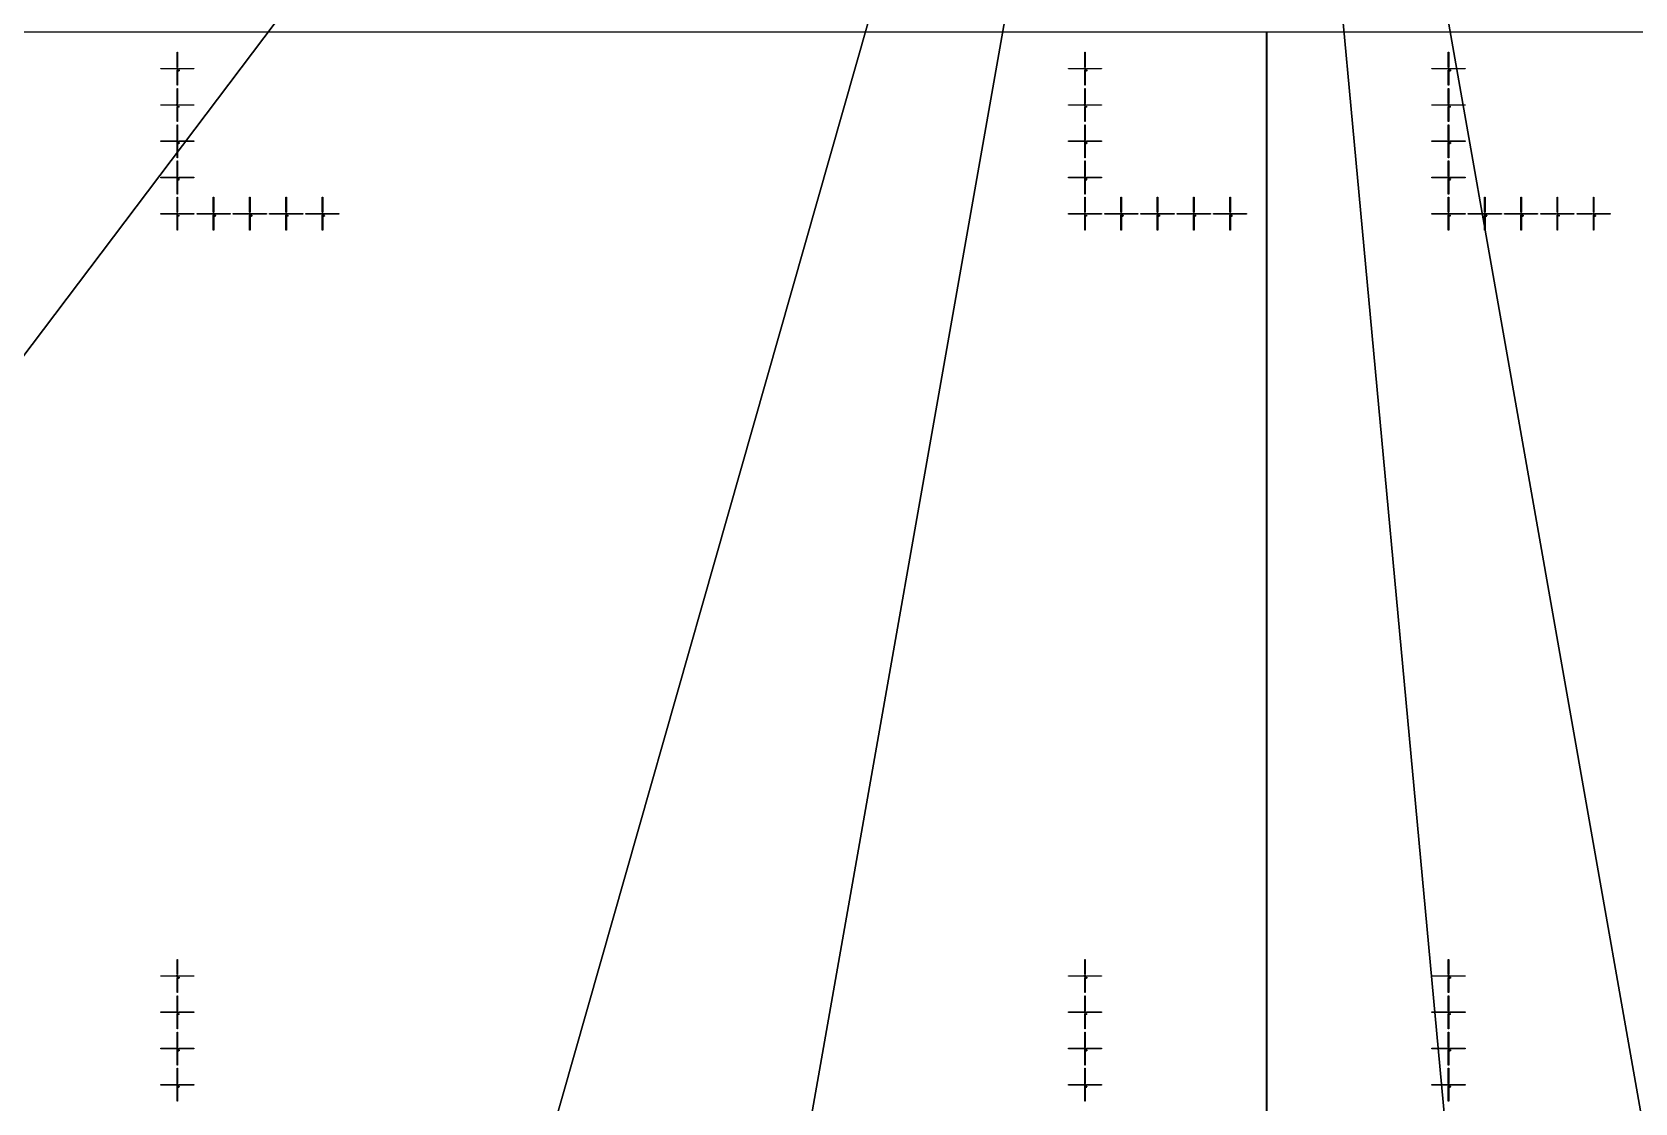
# Model space of a CAD drawing. Extents: x -25400 to 25400, y -24113 to 25400.
# Drawn here: x -6579 to 2250, y -12893 to -6992 of the extents above; entities that cross this region are included whole.
import ezdxf

# ---------------------------------------------------------------- set-up
doc = ezdxf.new("R2010")
doc.units = 0
for name, color, linetype in [('L0D0', 2, 'CONTINUOUS'), ('L1D0', 3, 'CONTINUOUS'), ('L3D0', 4, 'CONTINUOUS')]:
    doc.layers.add(name, color=color, linetype=linetype)

msp = doc.modelspace()

# ---------------------------------------------------------------- linework, layer by layer
at = {"layer": 'L0D0'}
for points in [[(-7983.296, -24112.788), (-7996.667, -24108.366), (-8040.032, -24093.939), (-8083.372, -24079.433), (-8126.685, -24064.85), (-8169.972, -24050.188), (-8213.232, -24035.449), (-8256.466, -24020.632), (-8299.673, -24005.737), (-8299.673, 14018.85), (0, 14018.85), (0, 0), (-4251.735, -24112.788)], [(4251.735, -24112.788), (0, 0), (0, 14018.85), (7213, 14018.85), (7213, 14016), (8342.854, 14016), (8342.854, -23990.765), (8299.673, -24005.737), (8256.466, -24020.632), (8213.232, -24035.449), (8169.972, -24050.188), (8126.685, -24064.85), (8083.372, -24079.433), (8040.032, -24093.939), (7996.667, -24108.366), (7983.296, -24112.788)], [(-4251.735, -24112.788), (0, 0), (4251.735, -24112.788)]]:
    msp.add_lwpolyline(points, close=True, dxfattribs=at)
for points in [[(-19469.972, -12055.297), (0, 0), (-13800.333, -18274.595)], [(-13800.333, -18274.595), (0, 0), (-6266.882, -22025.807), (-6308.618, -22013.89), (-6350.332, -22001.893), (-6392.022, -21989.817), (-6433.69, -21977.662), (-6475.334, -21965.428), (-6516.956, -21953.116), (-6558.553, -21940.724), (-6600.127, -21928.254)], [(-6266.882, -22025.807), (0, 0), (2112.945, -22802.313)], [(2112.945, -22802.313), (0, 0), (10207.408, -20499.239)]]:
    msp.add_lwpolyline(points, dxfattribs=at)
at = {"layer": 'L1D0'}
for points in [[(-5780.75, -7185.15), (-5780.75, -7102.15), (-5778.25, -7102.15), (-5778.25, -7185.15)], [(-780.75, -7185.15), (-780.75, -7102.15), (-778.25, -7102.15), (-778.25, -7185.15)], [(1222.25, -7185.15), (1222.25, -7102.15), (1224.75, -7102.15), (1224.75, -7185.15)], [(-5870.5, -7194.4), (-5870.5, -7191.9), (-5787.5, -7191.9), (-5787.5, -7194.4)], [(-5779.7, -7198.15), (-5779.7, -7193.35), (-5784.5, -7193.35), (-5784.5, -7192.95), (-5779.7, -7192.95), (-5779.7, -7188.15), (-5779.3, -7188.15), (-5779.3, -7192.95), (-5774.5, -7192.95), (-5774.5, -7193.35), (-5779.3, -7193.35), (-5779.3, -7198.15)], [(-5780.75, -7284.15), (-5780.75, -7201.15), (-5778.25, -7201.15), (-5778.25, -7284.15)], [(-5773.5, -7203.706), (-5773.5, -7200.15), (-5769.056, -7200.15), (-5769.056, -7201.039), (-5772.611, -7201.039), (-5772.611, -7202.817), (-5769.944, -7202.817), (-5769.944, -7203.706)], [(-5773.5, -7206.372), (-5773.5, -7205.483), (-5769.944, -7205.483), (-5769.944, -7206.372)], [(-5771.5, -7194.4), (-5771.5, -7191.9), (-5688.5, -7191.9), (-5688.5, -7194.4)], [(-5769.944, -7205.483), (-5769.944, -7203.706), (-5769.056, -7203.706), (-5769.056, -7205.483)], [(-870.5, -7194.4), (-870.5, -7191.9), (-787.5, -7191.9), (-787.5, -7194.4)], [(-779.7, -7198.15), (-779.7, -7193.35), (-784.5, -7193.35), (-784.5, -7192.95), (-779.7, -7192.95), (-779.7, -7188.15), (-779.3, -7188.15), (-779.3, -7192.95), (-774.5, -7192.95), (-774.5, -7193.35), (-779.3, -7193.35), (-779.3, -7198.15)], [(-780.75, -7284.15), (-780.75, -7201.15), (-778.25, -7201.15), (-778.25, -7284.15)], [(-773.5, -7203.706), (-773.5, -7200.15), (-769.056, -7200.15), (-769.056, -7201.039), (-772.611, -7201.039), (-772.611, -7202.817), (-769.944, -7202.817), (-769.944, -7203.706)], [(-773.5, -7206.372), (-773.5, -7205.483), (-769.944, -7205.483), (-769.944, -7206.372)], [(-771.5, -7194.4), (-771.5, -7191.9), (-688.5, -7191.9), (-688.5, -7194.4)], [(-769.944, -7205.483), (-769.944, -7203.706), (-769.056, -7203.706), (-769.056, -7205.483)], [(1132.5, -7194.4), (1132.5, -7191.9), (1215.5, -7191.9), (1215.5, -7194.4)], [(1223.3, -7198.15), (1223.3, -7193.35), (1218.5, -7193.35), (1218.5, -7192.95), (1223.3, -7192.95), (1223.3, -7188.15), (1223.7, -7188.15), (1223.7, -7192.95), (1228.5, -7192.95), (1228.5, -7193.35), (1223.7, -7193.35), (1223.7, -7198.15)], [(1222.25, -7284.15), (1222.25, -7201.15), (1224.75, -7201.15), (1224.75, -7284.15)], [(1229.5, -7203.706), (1229.5, -7200.15), (1233.944, -7200.15), (1233.944, -7201.039), (1230.389, -7201.039), (1230.389, -7202.817), (1233.056, -7202.817), (1233.056, -7203.706)], [(1229.5, -7206.372), (1229.5, -7205.483), (1233.056, -7205.483), (1233.056, -7206.372)], [(1231.5, -7194.4), (1231.5, -7191.9), (1314.5, -7191.9), (1314.5, -7194.4)], [(1233.056, -7205.483), (1233.056, -7203.706), (1233.944, -7203.706), (1233.944, -7205.483)], [(-5780.75, -7385.15), (-5780.75, -7302.15), (-5778.25, -7302.15), (-5778.25, -7385.15)], [(-780.75, -7385.15), (-780.75, -7302.15), (-778.25, -7302.15), (-778.25, -7385.15)], [(1222.25, -7385.15), (1222.25, -7302.15), (1224.75, -7302.15), (1224.75, -7385.15)], [(-5870.5, -7394.4), (-5870.5, -7391.9), (-5787.5, -7391.9), (-5787.5, -7394.4)], [(-5779.7, -7398.15), (-5779.7, -7393.35), (-5784.5, -7393.35), (-5784.5, -7392.95), (-5779.7, -7392.95), (-5779.7, -7388.15), (-5779.3, -7388.15), (-5779.3, -7392.95), (-5774.5, -7392.95), (-5774.5, -7393.35), (-5779.3, -7393.35), (-5779.3, -7398.15)], [(-5780.75, -7484.15), (-5780.75, -7401.15), (-5778.25, -7401.15), (-5778.25, -7484.15)], [(-5770.833, -7406.372), (-5770.833, -7404.594), (-5773.5, -7404.594), (-5773.5, -7402.817), (-5772.611, -7402.817), (-5772.611, -7403.706), (-5770.833, -7403.706), (-5770.833, -7401.039), (-5771.722, -7401.039), (-5771.722, -7400.15), (-5769.944, -7400.15), (-5769.944, -7403.706), (-5769.056, -7403.706), (-5769.056, -7404.594), (-5769.944, -7404.594), (-5769.944, -7406.372)], [(-5772.611, -7402.817), (-5772.611, -7401.039), (-5771.722, -7401.039), (-5771.722, -7402.817)], [(-5771.5, -7394.4), (-5771.5, -7391.9), (-5688.5, -7391.9), (-5688.5, -7394.4)], [(-870.5, -7394.4), (-870.5, -7391.9), (-787.5, -7391.9), (-787.5, -7394.4)], [(-779.7, -7398.15), (-779.7, -7393.35), (-784.5, -7393.35), (-784.5, -7392.95), (-779.7, -7392.95), (-779.7, -7388.15), (-779.3, -7388.15), (-779.3, -7392.95), (-774.5, -7392.95), (-774.5, -7393.35), (-779.3, -7393.35), (-779.3, -7398.15)], [(-780.75, -7484.15), (-780.75, -7401.15), (-778.25, -7401.15), (-778.25, -7484.15)], [(-770.833, -7406.372), (-770.833, -7404.594), (-773.5, -7404.594), (-773.5, -7402.817), (-772.611, -7402.817), (-772.611, -7403.706), (-770.833, -7403.706), (-770.833, -7401.039), (-771.722, -7401.039), (-771.722, -7400.15), (-769.944, -7400.15), (-769.944, -7403.706), (-769.056, -7403.706), (-769.056, -7404.594), (-769.944, -7404.594), (-769.944, -7406.372)], [(-772.611, -7402.817), (-772.611, -7401.039), (-771.722, -7401.039), (-771.722, -7402.817)], [(-771.5, -7394.4), (-771.5, -7391.9), (-688.5, -7391.9), (-688.5, -7394.4)], [(1132.5, -7394.4), (1132.5, -7391.9), (1215.5, -7391.9), (1215.5, -7394.4)], [(1223.3, -7398.15), (1223.3, -7393.35), (1218.5, -7393.35), (1218.5, -7392.95), (1223.3, -7392.95), (1223.3, -7388.15), (1223.7, -7388.15), (1223.7, -7392.95), (1228.5, -7392.95), (1228.5, -7393.35), (1223.7, -7393.35), (1223.7, -7398.15)], [(1222.25, -7484.15), (1222.25, -7401.15), (1224.75, -7401.15), (1224.75, -7484.15)], [(1232.167, -7406.372), (1232.167, -7404.594), (1229.5, -7404.594), (1229.5, -7402.817), (1230.389, -7402.817), (1230.389, -7403.706), (1232.167, -7403.706), (1232.167, -7401.039), (1231.278, -7401.039), (1231.278, -7400.15), (1233.056, -7400.15), (1233.056, -7403.706), (1233.944, -7403.706), (1233.944, -7404.594), (1233.056, -7404.594), (1233.056, -7406.372)], [(1230.389, -7402.817), (1230.389, -7401.039), (1231.278, -7401.039), (1231.278, -7402.817)], [(1231.5, -7394.4), (1231.5, -7391.9), (1314.5, -7391.9), (1314.5, -7394.4)], [(-5780.75, -7585.15), (-5780.75, -7502.15), (-5778.25, -7502.15), (-5778.25, -7585.15)], [(-780.75, -7585.15), (-780.75, -7502.15), (-778.25, -7502.15), (-778.25, -7585.15)], [(1222.25, -7585.15), (1222.25, -7502.15), (1224.75, -7502.15), (1224.75, -7585.15)], [(-5870.5, -7594.4), (-5870.5, -7591.9), (-5787.5, -7591.9), (-5787.5, -7594.4)], [(-5779.7, -7598.15), (-5779.7, -7593.35), (-5784.5, -7593.35), (-5784.5, -7592.95), (-5779.7, -7592.95), (-5779.7, -7588.15), (-5779.3, -7588.15), (-5779.3, -7592.95), (-5774.5, -7592.95), (-5774.5, -7593.35), (-5779.3, -7593.35), (-5779.3, -7598.15)], [(-5771.5, -7594.4), (-5771.5, -7591.9), (-5688.5, -7591.9), (-5688.5, -7594.4)], [(-870.5, -7594.4), (-870.5, -7591.9), (-787.5, -7591.9), (-787.5, -7594.4)], [(-779.7, -7598.15), (-779.7, -7593.35), (-784.5, -7593.35), (-784.5, -7592.95), (-779.7, -7592.95), (-779.7, -7588.15), (-779.3, -7588.15), (-779.3, -7592.95), (-774.5, -7592.95), (-774.5, -7593.35), (-779.3, -7593.35), (-779.3, -7598.15)], [(-771.5, -7594.4), (-771.5, -7591.9), (-688.5, -7591.9), (-688.5, -7594.4)], [(1132.5, -7594.4), (1132.5, -7591.9), (1215.5, -7591.9), (1215.5, -7594.4)], [(1223.3, -7598.15), (1223.3, -7593.35), (1218.5, -7593.35), (1218.5, -7592.95), (1223.3, -7592.95), (1223.3, -7588.15), (1223.7, -7588.15), (1223.7, -7592.95), (1228.5, -7592.95), (1228.5, -7593.35), (1223.7, -7593.35), (1223.7, -7598.15)], [(1231.5, -7594.4), (1231.5, -7591.9), (1314.5, -7591.9), (1314.5, -7594.4)], [(-5780.75, -7684.15), (-5780.75, -7601.15), (-5778.25, -7601.15), (-5778.25, -7684.15)], [(-5773.5, -7601.039), (-5773.5, -7600.15), (-5769.944, -7600.15), (-5769.944, -7601.039)], [(-5773.5, -7606.372), (-5773.5, -7605.483), (-5769.944, -7605.483), (-5769.944, -7606.372)], [(-5772.611, -7603.706), (-5772.611, -7602.817), (-5769.944, -7602.817), (-5769.944, -7603.706)], [(-5769.944, -7602.817), (-5769.944, -7601.039), (-5769.056, -7601.039), (-5769.056, -7602.817)], [(-5769.944, -7605.483), (-5769.944, -7603.706), (-5769.056, -7603.706), (-5769.056, -7605.483)], [(-780.75, -7684.15), (-780.75, -7601.15), (-778.25, -7601.15), (-778.25, -7684.15)], [(-773.5, -7601.039), (-773.5, -7600.15), (-769.944, -7600.15), (-769.944, -7601.039)], [(-773.5, -7606.372), (-773.5, -7605.483), (-769.944, -7605.483), (-769.944, -7606.372)], [(-772.611, -7603.706), (-772.611, -7602.817), (-769.944, -7602.817), (-769.944, -7603.706)], [(-769.944, -7602.817), (-769.944, -7601.039), (-769.056, -7601.039), (-769.056, -7602.817)], [(-769.944, -7605.483), (-769.944, -7603.706), (-769.056, -7603.706), (-769.056, -7605.483)], [(1222.25, -7684.15), (1222.25, -7601.15), (1224.75, -7601.15), (1224.75, -7684.15)], [(1229.5, -7601.039), (1229.5, -7600.15), (1233.056, -7600.15), (1233.056, -7601.039)], [(1229.5, -7606.372), (1229.5, -7605.483), (1233.056, -7605.483), (1233.056, -7606.372)], [(1230.389, -7603.706), (1230.389, -7602.817), (1233.056, -7602.817), (1233.056, -7603.706)], [(1233.056, -7602.817), (1233.056, -7601.039), (1233.944, -7601.039), (1233.944, -7602.817)], [(1233.056, -7605.483), (1233.056, -7603.706), (1233.944, -7603.706), (1233.944, -7605.483)], [(-5780.75, -7785.15), (-5780.75, -7702.15), (-5778.25, -7702.15), (-5778.25, -7785.15)], [(-780.75, -7785.15), (-780.75, -7702.15), (-778.25, -7702.15), (-778.25, -7785.15)], [(1222.25, -7785.15), (1222.25, -7702.15), (1224.75, -7702.15), (1224.75, -7785.15)], [(-5870.5, -7794.4), (-5870.5, -7791.9), (-5787.5, -7791.9), (-5787.5, -7794.4)], [(-5779.7, -7798.15), (-5779.7, -7793.35), (-5784.5, -7793.35), (-5784.5, -7792.95), (-5779.7, -7792.95), (-5779.7, -7788.15), (-5779.3, -7788.15), (-5779.3, -7792.95), (-5774.5, -7792.95), (-5774.5, -7793.35), (-5779.3, -7793.35), (-5779.3, -7798.15)], [(-5780.75, -7884.15), (-5780.75, -7801.15), (-5778.25, -7801.15), (-5778.25, -7884.15)], [(-5773.5, -7801.928), (-5773.5, -7801.039), (-5772.611, -7801.039), (-5772.611, -7801.928)], [(-5773.5, -7806.372), (-5773.5, -7804.594), (-5772.611, -7804.594), (-5772.611, -7805.483), (-5769.056, -7805.483), (-5769.056, -7806.372)], [(-5772.611, -7801.039), (-5772.611, -7800.15), (-5769.944, -7800.15), (-5769.944, -7801.039)], [(-5772.611, -7804.594), (-5772.611, -7803.706), (-5770.833, -7803.706), (-5770.833, -7804.594)], [(-5771.5, -7794.4), (-5771.5, -7791.9), (-5688.5, -7791.9), (-5688.5, -7794.4)], [(-5770.833, -7803.706), (-5770.833, -7802.817), (-5769.944, -7802.817), (-5769.944, -7803.706)], [(-5769.944, -7802.817), (-5769.944, -7801.039), (-5769.056, -7801.039), (-5769.056, -7802.817)], [(-870.5, -7794.4), (-870.5, -7791.9), (-787.5, -7791.9), (-787.5, -7794.4)], [(-779.7, -7798.15), (-779.7, -7793.35), (-784.5, -7793.35), (-784.5, -7792.95), (-779.7, -7792.95), (-779.7, -7788.15), (-779.3, -7788.15), (-779.3, -7792.95), (-774.5, -7792.95), (-774.5, -7793.35), (-779.3, -7793.35), (-779.3, -7798.15)], [(-780.75, -7884.15), (-780.75, -7801.15), (-778.25, -7801.15), (-778.25, -7884.15)], [(-773.5, -7801.928), (-773.5, -7801.039), (-772.611, -7801.039), (-772.611, -7801.928)], [(-773.5, -7806.372), (-773.5, -7804.594), (-772.611, -7804.594), (-772.611, -7805.483), (-769.056, -7805.483), (-769.056, -7806.372)], [(-772.611, -7801.039), (-772.611, -7800.15), (-769.944, -7800.15), (-769.944, -7801.039)], [(-772.611, -7804.594), (-772.611, -7803.706), (-770.833, -7803.706), (-770.833, -7804.594)], [(-771.5, -7794.4), (-771.5, -7791.9), (-688.5, -7791.9), (-688.5, -7794.4)], [(-770.833, -7803.706), (-770.833, -7802.817), (-769.944, -7802.817), (-769.944, -7803.706)], [(-769.944, -7802.817), (-769.944, -7801.039), (-769.056, -7801.039), (-769.056, -7802.817)], [(1132.5, -7794.4), (1132.5, -7791.9), (1215.5, -7791.9), (1215.5, -7794.4)], [(1223.3, -7798.15), (1223.3, -7793.35), (1218.5, -7793.35), (1218.5, -7792.95), (1223.3, -7792.95), (1223.3, -7788.15), (1223.7, -7788.15), (1223.7, -7792.95), (1228.5, -7792.95), (1228.5, -7793.35), (1223.7, -7793.35), (1223.7, -7798.15)], [(1222.25, -7884.15), (1222.25, -7801.15), (1224.75, -7801.15), (1224.75, -7884.15)], [(1229.5, -7801.928), (1229.5, -7801.039), (1230.389, -7801.039), (1230.389, -7801.928)], [(1229.5, -7806.372), (1229.5, -7804.594), (1230.389, -7804.594), (1230.389, -7805.483), (1233.944, -7805.483), (1233.944, -7806.372)], [(1230.389, -7801.039), (1230.389, -7800.15), (1233.056, -7800.15), (1233.056, -7801.039)], [(1230.389, -7804.594), (1230.389, -7803.706), (1232.167, -7803.706), (1232.167, -7804.594)], [(1231.5, -7794.4), (1231.5, -7791.9), (1314.5, -7791.9), (1314.5, -7794.4)], [(1232.167, -7803.706), (1232.167, -7802.817), (1233.056, -7802.817), (1233.056, -7803.706)], [(1233.056, -7802.817), (1233.056, -7801.039), (1233.944, -7801.039), (1233.944, -7802.817)], [(-5780.75, -7985.15), (-5780.75, -7902.15), (-5778.25, -7902.15), (-5778.25, -7985.15)], [(-5580.75, -7985.15), (-5580.75, -7902.15), (-5578.25, -7902.15), (-5578.25, -7985.15)], [(-5380.75, -7985.15), (-5380.75, -7902.15), (-5378.25, -7902.15), (-5378.25, -7985.15)], [(-5180.75, -7985.15), (-5180.75, -7902.15), (-5178.25, -7902.15), (-5178.25, -7985.15)], [(-4980.75, -7985.15), (-4980.75, -7902.15), (-4978.25, -7902.15), (-4978.25, -7985.15)], [(-780.75, -7985.15), (-780.75, -7902.15), (-778.25, -7902.15), (-778.25, -7985.15)], [(-580.75, -7985.15), (-580.75, -7902.15), (-578.25, -7902.15), (-578.25, -7985.15)], [(-380.75, -7985.15), (-380.75, -7902.15), (-378.25, -7902.15), (-378.25, -7985.15)], [(-180.75, -7985.15), (-180.75, -7902.15), (-178.25, -7902.15), (-178.25, -7985.15)], [(19.25, -7985.15), (19.25, -7902.15), (21.75, -7902.15), (21.75, -7985.15)], [(1222.25, -7985.15), (1222.25, -7902.15), (1224.75, -7902.15), (1224.75, -7985.15)], [(1422.25, -7985.15), (1422.25, -7902.15), (1424.75, -7902.15), (1424.75, -7985.15)], [(1622.25, -7985.15), (1622.25, -7902.15), (1624.75, -7902.15), (1624.75, -7985.15)], [(1822.25, -7985.15), (1822.25, -7902.15), (1824.75, -7902.15), (1824.75, -7985.15)], [(2022.25, -7985.15), (2022.25, -7902.15), (2024.75, -7902.15), (2024.75, -7985.15)], [(-5870.5, -7994.4), (-5870.5, -7991.9), (-5787.5, -7991.9), (-5787.5, -7994.4)], [(-5779.7, -7998.15), (-5779.7, -7993.35), (-5784.5, -7993.35), (-5784.5, -7992.95), (-5779.7, -7992.95), (-5779.7, -7988.15), (-5779.3, -7988.15), (-5779.3, -7992.95), (-5774.5, -7992.95), (-5774.5, -7993.35), (-5779.3, -7993.35), (-5779.3, -7998.15)], [(-5780.75, -8084.15), (-5780.75, -8001.15), (-5778.25, -8001.15), (-5778.25, -8084.15)], [(-5772.611, -8006.372), (-5772.611, -8005.483), (-5771.722, -8005.483), (-5771.722, -8001.928), (-5772.611, -8001.928), (-5772.611, -8001.039), (-5771.722, -8001.039), (-5771.722, -8000.15), (-5770.833, -8000.15), (-5770.833, -8005.483), (-5769.944, -8005.483), (-5769.944, -8006.372)], [(-5771.5, -7994.4), (-5771.5, -7991.9), (-5688.5, -7991.9), (-5688.5, -7994.4)], [(-5670.5, -7994.4), (-5670.5, -7991.9), (-5587.5, -7991.9), (-5587.5, -7994.4)], [(-5579.7, -7998.15), (-5579.7, -7993.35), (-5584.5, -7993.35), (-5584.5, -7992.95), (-5579.7, -7992.95), (-5579.7, -7988.15), (-5579.3, -7988.15), (-5579.3, -7992.95), (-5574.5, -7992.95), (-5574.5, -7993.35), (-5579.3, -7993.35), (-5579.3, -7998.15)], [(-5580.75, -8084.15), (-5580.75, -8001.15), (-5578.25, -8001.15), (-5578.25, -8084.15)], [(-5573.5, -8001.928), (-5573.5, -8001.039), (-5572.611, -8001.039), (-5572.611, -8001.928)], [(-5573.5, -8006.372), (-5573.5, -8004.594), (-5572.611, -8004.594), (-5572.611, -8005.483), (-5569.056, -8005.483), (-5569.056, -8006.372)], [(-5572.611, -8001.039), (-5572.611, -8000.15), (-5569.944, -8000.15), (-5569.944, -8001.039)], [(-5572.611, -8004.594), (-5572.611, -8003.706), (-5570.833, -8003.706), (-5570.833, -8004.594)], [(-5571.5, -7994.4), (-5571.5, -7991.9), (-5488.5, -7991.9), (-5488.5, -7994.4)], [(-5570.833, -8003.706), (-5570.833, -8002.817), (-5569.944, -8002.817), (-5569.944, -8003.706)], [(-5569.944, -8002.817), (-5569.944, -8001.039), (-5569.056, -8001.039), (-5569.056, -8002.817)], [(-5470.5, -7994.4), (-5470.5, -7991.9), (-5387.5, -7991.9), (-5387.5, -7994.4)], [(-5379.7, -7998.15), (-5379.7, -7993.35), (-5384.5, -7993.35), (-5384.5, -7992.95), (-5379.7, -7992.95), (-5379.7, -7988.15), (-5379.3, -7988.15), (-5379.3, -7992.95), (-5374.5, -7992.95), (-5374.5, -7993.35), (-5379.3, -7993.35), (-5379.3, -7998.15)], [(-5380.75, -8084.15), (-5380.75, -8001.15), (-5378.25, -8001.15), (-5378.25, -8084.15)], [(-5373.5, -8001.039), (-5373.5, -8000.15), (-5369.944, -8000.15), (-5369.944, -8001.039)], [(-5373.5, -8006.372), (-5373.5, -8005.483), (-5369.944, -8005.483), (-5369.944, -8006.372)], [(-5372.611, -8003.706), (-5372.611, -8002.817), (-5369.944, -8002.817), (-5369.944, -8003.706)], [(-5371.5, -7994.4), (-5371.5, -7991.9), (-5288.5, -7991.9), (-5288.5, -7994.4)], [(-5369.944, -8002.817), (-5369.944, -8001.039), (-5369.056, -8001.039), (-5369.056, -8002.817)], [(-5369.944, -8005.483), (-5369.944, -8003.706), (-5369.056, -8003.706), (-5369.056, -8005.483)], [(-5270.5, -7994.4), (-5270.5, -7991.9), (-5187.5, -7991.9), (-5187.5, -7994.4)], [(-5179.7, -7998.15), (-5179.7, -7993.35), (-5184.5, -7993.35), (-5184.5, -7992.95), (-5179.7, -7992.95), (-5179.7, -7988.15), (-5179.3, -7988.15), (-5179.3, -7992.95), (-5174.5, -7992.95), (-5174.5, -7993.35), (-5179.3, -7993.35), (-5179.3, -7998.15)], [(-5180.75, -8084.15), (-5180.75, -8001.15), (-5178.25, -8001.15), (-5178.25, -8084.15)], [(-5170.833, -8006.372), (-5170.833, -8004.594), (-5173.5, -8004.594), (-5173.5, -8002.817), (-5172.611, -8002.817), (-5172.611, -8003.706), (-5170.833, -8003.706), (-5170.833, -8001.039), (-5171.722, -8001.039), (-5171.722, -8000.15), (-5169.944, -8000.15), (-5169.944, -8003.706), (-5169.056, -8003.706), (-5169.056, -8004.594), (-5169.944, -8004.594), (-5169.944, -8006.372)], [(-5172.611, -8002.817), (-5172.611, -8001.039), (-5171.722, -8001.039), (-5171.722, -8002.817)], [(-5171.5, -7994.4), (-5171.5, -7991.9), (-5088.5, -7991.9), (-5088.5, -7994.4)], [(-5070.5, -7994.4), (-5070.5, -7991.9), (-4987.5, -7991.9), (-4987.5, -7994.4)], [(-4979.7, -7998.15), (-4979.7, -7993.35), (-4984.5, -7993.35), (-4984.5, -7992.95), (-4979.7, -7992.95), (-4979.7, -7988.15), (-4979.3, -7988.15), (-4979.3, -7992.95), (-4974.5, -7992.95), (-4974.5, -7993.35), (-4979.3, -7993.35), (-4979.3, -7998.15)], [(-4980.75, -8084.15), (-4980.75, -8001.15), (-4978.25, -8001.15), (-4978.25, -8084.15)], [(-4973.5, -8003.706), (-4973.5, -8000.15), (-4969.056, -8000.15), (-4969.056, -8001.039), (-4972.611, -8001.039), (-4972.611, -8002.817), (-4969.944, -8002.817), (-4969.944, -8003.706)], [(-4973.5, -8006.372), (-4973.5, -8005.483), (-4969.944, -8005.483), (-4969.944, -8006.372)], [(-4971.5, -7994.4), (-4971.5, -7991.9), (-4888.5, -7991.9), (-4888.5, -7994.4)], [(-4969.944, -8005.483), (-4969.944, -8003.706), (-4969.056, -8003.706), (-4969.056, -8005.483)], [(-870.5, -7994.4), (-870.5, -7991.9), (-787.5, -7991.9), (-787.5, -7994.4)], [(-779.7, -7998.15), (-779.7, -7993.35), (-784.5, -7993.35), (-784.5, -7992.95), (-779.7, -7992.95), (-779.7, -7988.15), (-779.3, -7988.15), (-779.3, -7992.95), (-774.5, -7992.95), (-774.5, -7993.35), (-779.3, -7993.35), (-779.3, -7998.15)], [(-780.75, -8084.15), (-780.75, -8001.15), (-778.25, -8001.15), (-778.25, -8084.15)], [(-772.611, -8006.372), (-772.611, -8005.483), (-771.722, -8005.483), (-771.722, -8001.928), (-772.611, -8001.928), (-772.611, -8001.039), (-771.722, -8001.039), (-771.722, -8000.15), (-770.833, -8000.15), (-770.833, -8005.483), (-769.944, -8005.483), (-769.944, -8006.372)], [(-771.5, -7994.4), (-771.5, -7991.9), (-688.5, -7991.9), (-688.5, -7994.4)], [(-670.5, -7994.4), (-670.5, -7991.9), (-587.5, -7991.9), (-587.5, -7994.4)], [(-579.7, -7998.15), (-579.7, -7993.35), (-584.5, -7993.35), (-584.5, -7992.95), (-579.7, -7992.95), (-579.7, -7988.15), (-579.3, -7988.15), (-579.3, -7992.95), (-574.5, -7992.95), (-574.5, -7993.35), (-579.3, -7993.35), (-579.3, -7998.15)], [(-580.75, -8084.15), (-580.75, -8001.15), (-578.25, -8001.15), (-578.25, -8084.15)], [(-573.5, -8001.928), (-573.5, -8001.039), (-572.611, -8001.039), (-572.611, -8001.928)], [(-573.5, -8006.372), (-573.5, -8004.594), (-572.611, -8004.594), (-572.611, -8005.483), (-569.056, -8005.483), (-569.056, -8006.372)], [(-572.611, -8001.039), (-572.611, -8000.15), (-569.944, -8000.15), (-569.944, -8001.039)], [(-572.611, -8004.594), (-572.611, -8003.706), (-570.833, -8003.706), (-570.833, -8004.594)], [(-571.5, -7994.4), (-571.5, -7991.9), (-488.5, -7991.9), (-488.5, -7994.4)], [(-570.833, -8003.706), (-570.833, -8002.817), (-569.944, -8002.817), (-569.944, -8003.706)], [(-569.944, -8002.817), (-569.944, -8001.039), (-569.056, -8001.039), (-569.056, -8002.817)], [(-470.5, -7994.4), (-470.5, -7991.9), (-387.5, -7991.9), (-387.5, -7994.4)], [(-379.7, -7998.15), (-379.7, -7993.35), (-384.5, -7993.35), (-384.5, -7992.95), (-379.7, -7992.95), (-379.7, -7988.15), (-379.3, -7988.15), (-379.3, -7992.95), (-374.5, -7992.95), (-374.5, -7993.35), (-379.3, -7993.35), (-379.3, -7998.15)], [(-380.75, -8084.15), (-380.75, -8001.15), (-378.25, -8001.15), (-378.25, -8084.15)], [(-373.5, -8001.039), (-373.5, -8000.15), (-369.944, -8000.15), (-369.944, -8001.039)], [(-373.5, -8006.372), (-373.5, -8005.483), (-369.944, -8005.483), (-369.944, -8006.372)], [(-372.611, -8003.706), (-372.611, -8002.817), (-369.944, -8002.817), (-369.944, -8003.706)], [(-371.5, -7994.4), (-371.5, -7991.9), (-288.5, -7991.9), (-288.5, -7994.4)], [(-369.944, -8002.817), (-369.944, -8001.039), (-369.056, -8001.039), (-369.056, -8002.817)], [(-369.944, -8005.483), (-369.944, -8003.706), (-369.056, -8003.706), (-369.056, -8005.483)], [(-270.5, -7994.4), (-270.5, -7991.9), (-187.5, -7991.9), (-187.5, -7994.4)], [(-179.7, -7998.15), (-179.7, -7993.35), (-184.5, -7993.35), (-184.5, -7992.95), (-179.7, -7992.95), (-179.7, -7988.15), (-179.3, -7988.15), (-179.3, -7992.95), (-174.5, -7992.95), (-174.5, -7993.35), (-179.3, -7993.35), (-179.3, -7998.15)], [(-180.75, -8084.15), (-180.75, -8001.15), (-178.25, -8001.15), (-178.25, -8084.15)], [(-170.833, -8006.372), (-170.833, -8004.594), (-173.5, -8004.594), (-173.5, -8002.817), (-172.611, -8002.817), (-172.611, -8003.706), (-170.833, -8003.706), (-170.833, -8001.039), (-171.722, -8001.039), (-171.722, -8000.15), (-169.944, -8000.15), (-169.944, -8003.706), (-169.056, -8003.706), (-169.056, -8004.594), (-169.944, -8004.594), (-169.944, -8006.372)], [(-172.611, -8002.817), (-172.611, -8001.039), (-171.722, -8001.039), (-171.722, -8002.817)], [(-171.5, -7994.4), (-171.5, -7991.9), (-88.5, -7991.9), (-88.5, -7994.4)], [(-70.5, -7994.4), (-70.5, -7991.9), (12.5, -7991.9), (12.5, -7994.4)], [(20.3, -7998.15), (20.3, -7993.35), (15.5, -7993.35), (15.5, -7992.95), (20.3, -7992.95), (20.3, -7988.15), (20.7, -7988.15), (20.7, -7992.95), (25.5, -7992.95), (25.5, -7993.35), (20.7, -7993.35), (20.7, -7998.15)], [(19.25, -8084.15), (19.25, -8001.15), (21.75, -8001.15), (21.75, -8084.15)], [(26.5, -8003.706), (26.5, -8000.15), (30.944, -8000.15), (30.944, -8001.039), (27.389, -8001.039), (27.389, -8002.817), (30.056, -8002.817), (30.056, -8003.706)], [(26.5, -8006.372), (26.5, -8005.483), (30.056, -8005.483), (30.056, -8006.372)], [(28.5, -7994.4), (28.5, -7991.9), (111.5, -7991.9), (111.5, -7994.4)], [(30.056, -8005.483), (30.056, -8003.706), (30.944, -8003.706), (30.944, -8005.483)], [(1132.5, -7994.4), (1132.5, -7991.9), (1215.5, -7991.9), (1215.5, -7994.4)], [(1223.3, -7998.15), (1223.3, -7993.35), (1218.5, -7993.35), (1218.5, -7992.95), (1223.3, -7992.95), (1223.3, -7988.15), (1223.7, -7988.15), (1223.7, -7992.95), (1228.5, -7992.95), (1228.5, -7993.35), (1223.7, -7993.35), (1223.7, -7998.15)], [(1222.25, -8084.15), (1222.25, -8001.15), (1224.75, -8001.15), (1224.75, -8084.15)], [(1230.389, -8006.372), (1230.389, -8005.483), (1231.278, -8005.483), (1231.278, -8001.928), (1230.389, -8001.928), (1230.389, -8001.039), (1231.278, -8001.039), (1231.278, -8000.15), (1232.167, -8000.15), (1232.167, -8005.483), (1233.056, -8005.483), (1233.056, -8006.372)], [(1231.5, -7994.4), (1231.5, -7991.9), (1314.5, -7991.9), (1314.5, -7994.4)], [(1332.5, -7994.4), (1332.5, -7991.9), (1415.5, -7991.9), (1415.5, -7994.4)], [(1423.3, -7998.15), (1423.3, -7993.35), (1418.5, -7993.35), (1418.5, -7992.95), (1423.3, -7992.95), (1423.3, -7988.15), (1423.7, -7988.15), (1423.7, -7992.95), (1428.5, -7992.95), (1428.5, -7993.35), (1423.7, -7993.35), (1423.7, -7998.15)], [(1422.25, -8084.15), (1422.25, -8001.15), (1424.75, -8001.15), (1424.75, -8084.15)], [(1429.5, -8001.928), (1429.5, -8001.039), (1430.389, -8001.039), (1430.389, -8001.928)], [(1429.5, -8006.372), (1429.5, -8004.594), (1430.389, -8004.594), (1430.389, -8005.483), (1433.944, -8005.483), (1433.944, -8006.372)], [(1430.389, -8001.039), (1430.389, -8000.15), (1433.056, -8000.15), (1433.056, -8001.039)], [(1430.389, -8004.594), (1430.389, -8003.706), (1432.167, -8003.706), (1432.167, -8004.594)], [(1431.5, -7994.4), (1431.5, -7991.9), (1514.5, -7991.9), (1514.5, -7994.4)], [(1432.167, -8003.706), (1432.167, -8002.817), (1433.056, -8002.817), (1433.056, -8003.706)], [(1433.056, -8002.817), (1433.056, -8001.039), (1433.944, -8001.039), (1433.944, -8002.817)], [(1532.5, -7994.4), (1532.5, -7991.9), (1615.5, -7991.9), (1615.5, -7994.4)], [(1623.3, -7998.15), (1623.3, -7993.35), (1618.5, -7993.35), (1618.5, -7992.95), (1623.3, -7992.95), (1623.3, -7988.15), (1623.7, -7988.15), (1623.7, -7992.95), (1628.5, -7992.95), (1628.5, -7993.35), (1623.7, -7993.35), (1623.7, -7998.15)], [(1622.25, -8084.15), (1622.25, -8001.15), (1624.75, -8001.15), (1624.75, -8084.15)], [(1629.5, -8001.039), (1629.5, -8000.15), (1633.056, -8000.15), (1633.056, -8001.039)], [(1629.5, -8006.372), (1629.5, -8005.483), (1633.056, -8005.483), (1633.056, -8006.372)], [(1630.389, -8003.706), (1630.389, -8002.817), (1633.056, -8002.817), (1633.056, -8003.706)], [(1631.5, -7994.4), (1631.5, -7991.9), (1714.5, -7991.9), (1714.5, -7994.4)], [(1633.056, -8002.817), (1633.056, -8001.039), (1633.944, -8001.039), (1633.944, -8002.817)], [(1633.056, -8005.483), (1633.056, -8003.706), (1633.944, -8003.706), (1633.944, -8005.483)], [(1732.5, -7994.4), (1732.5, -7991.9), (1815.5, -7991.9), (1815.5, -7994.4)], [(1823.3, -7998.15), (1823.3, -7993.35), (1818.5, -7993.35), (1818.5, -7992.95), (1823.3, -7992.95), (1823.3, -7988.15), (1823.7, -7988.15), (1823.7, -7992.95), (1828.5, -7992.95), (1828.5, -7993.35), (1823.7, -7993.35), (1823.7, -7998.15)], [(1822.25, -8084.15), (1822.25, -8001.15), (1824.75, -8001.15), (1824.75, -8084.15)], [(1832.167, -8006.372), (1832.167, -8004.594), (1829.5, -8004.594), (1829.5, -8002.817), (1830.389, -8002.817), (1830.389, -8003.706), (1832.167, -8003.706), (1832.167, -8001.039), (1831.278, -8001.039), (1831.278, -8000.15), (1833.056, -8000.15), (1833.056, -8003.706), (1833.944, -8003.706), (1833.944, -8004.594), (1833.056, -8004.594), (1833.056, -8006.372)], [(1830.389, -8002.817), (1830.389, -8001.039), (1831.278, -8001.039), (1831.278, -8002.817)], [(1831.5, -7994.4), (1831.5, -7991.9), (1914.5, -7991.9), (1914.5, -7994.4)], [(1932.5, -7994.4), (1932.5, -7991.9), (2015.5, -7991.9), (2015.5, -7994.4)], [(2023.3, -7998.15), (2023.3, -7993.35), (2018.5, -7993.35), (2018.5, -7992.95), (2023.3, -7992.95), (2023.3, -7988.15), (2023.7, -7988.15), (2023.7, -7992.95), (2028.5, -7992.95), (2028.5, -7993.35), (2023.7, -7993.35), (2023.7, -7998.15)], [(2022.25, -8084.15), (2022.25, -8001.15), (2024.75, -8001.15), (2024.75, -8084.15)], [(2029.5, -8003.706), (2029.5, -8000.15), (2033.944, -8000.15), (2033.944, -8001.039), (2030.389, -8001.039), (2030.389, -8002.817), (2033.056, -8002.817), (2033.056, -8003.706)], [(2029.5, -8006.372), (2029.5, -8005.483), (2033.056, -8005.483), (2033.056, -8006.372)], [(2031.5, -7994.4), (2031.5, -7991.9), (2114.5, -7991.9), (2114.5, -7994.4)], [(2033.056, -8005.483), (2033.056, -8003.706), (2033.944, -8003.706), (2033.944, -8005.483)], [(-5780.75, -12185.15), (-5780.75, -12102.15), (-5778.25, -12102.15), (-5778.25, -12185.15)], [(-780.75, -12185.15), (-780.75, -12102.15), (-778.25, -12102.15), (-778.25, -12185.15)], [(1222.25, -12185.15), (1222.25, -12102.15), (1224.75, -12102.15), (1224.75, -12185.15)], [(-5870.5, -12194.4), (-5870.5, -12191.9), (-5787.5, -12191.9), (-5787.5, -12194.4)], [(-5779.7, -12198.15), (-5779.7, -12193.35), (-5784.5, -12193.35), (-5784.5, -12192.95), (-5779.7, -12192.95), (-5779.7, -12188.15), (-5779.3, -12188.15), (-5779.3, -12192.95), (-5774.5, -12192.95), (-5774.5, -12193.35), (-5779.3, -12193.35), (-5779.3, -12198.15)], [(-5780.75, -12284.15), (-5780.75, -12201.15), (-5778.25, -12201.15), (-5778.25, -12284.15)], [(-5773.5, -12203.706), (-5773.5, -12200.15), (-5769.056, -12200.15), (-5769.056, -12201.039), (-5772.611, -12201.039), (-5772.611, -12202.817), (-5769.944, -12202.817), (-5769.944, -12203.706)], [(-5773.5, -12206.372), (-5773.5, -12205.483), (-5769.944, -12205.483), (-5769.944, -12206.372)], [(-5771.5, -12194.4), (-5771.5, -12191.9), (-5688.5, -12191.9), (-5688.5, -12194.4)], [(-5769.944, -12205.483), (-5769.944, -12203.706), (-5769.056, -12203.706), (-5769.056, -12205.483)], [(-870.5, -12194.4), (-870.5, -12191.9), (-787.5, -12191.9), (-787.5, -12194.4)], [(-779.7, -12198.15), (-779.7, -12193.35), (-784.5, -12193.35), (-784.5, -12192.95), (-779.7, -12192.95), (-779.7, -12188.15), (-779.3, -12188.15), (-779.3, -12192.95), (-774.5, -12192.95), (-774.5, -12193.35), (-779.3, -12193.35), (-779.3, -12198.15)], [(-780.75, -12284.15), (-780.75, -12201.15), (-778.25, -12201.15), (-778.25, -12284.15)], [(-773.5, -12203.706), (-773.5, -12200.15), (-769.056, -12200.15), (-769.056, -12201.039), (-772.611, -12201.039), (-772.611, -12202.817), (-769.944, -12202.817), (-769.944, -12203.706)], [(-773.5, -12206.372), (-773.5, -12205.483), (-769.944, -12205.483), (-769.944, -12206.372)], [(-771.5, -12194.4), (-771.5, -12191.9), (-688.5, -12191.9), (-688.5, -12194.4)], [(-769.944, -12205.483), (-769.944, -12203.706), (-769.056, -12203.706), (-769.056, -12205.483)], [(1132.5, -12194.4), (1132.5, -12191.9), (1215.5, -12191.9), (1215.5, -12194.4)], [(1223.3, -12198.15), (1223.3, -12193.35), (1218.5, -12193.35), (1218.5, -12192.95), (1223.3, -12192.95), (1223.3, -12188.15), (1223.7, -12188.15), (1223.7, -12192.95), (1228.5, -12192.95), (1228.5, -12193.35), (1223.7, -12193.35), (1223.7, -12198.15)], [(1222.25, -12284.15), (1222.25, -12201.15), (1224.75, -12201.15), (1224.75, -12284.15)], [(1229.5, -12203.706), (1229.5, -12200.15), (1233.944, -12200.15), (1233.944, -12201.039), (1230.389, -12201.039), (1230.389, -12202.817), (1233.056, -12202.817), (1233.056, -12203.706)], [(1229.5, -12206.372), (1229.5, -12205.483), (1233.056, -12205.483), (1233.056, -12206.372)], [(1231.5, -12194.4), (1231.5, -12191.9), (1314.5, -12191.9), (1314.5, -12194.4)], [(1233.056, -12205.483), (1233.056, -12203.706), (1233.944, -12203.706), (1233.944, -12205.483)], [(-5780.75, -12385.15), (-5780.75, -12302.15), (-5778.25, -12302.15), (-5778.25, -12385.15)], [(-780.75, -12385.15), (-780.75, -12302.15), (-778.25, -12302.15), (-778.25, -12385.15)], [(1222.25, -12385.15), (1222.25, -12302.15), (1224.75, -12302.15), (1224.75, -12385.15)], [(-5870.5, -12394.4), (-5870.5, -12391.9), (-5787.5, -12391.9), (-5787.5, -12394.4)], [(-5779.7, -12398.15), (-5779.7, -12393.35), (-5784.5, -12393.35), (-5784.5, -12392.95), (-5779.7, -12392.95), (-5779.7, -12388.15), (-5779.3, -12388.15), (-5779.3, -12392.95), (-5774.5, -12392.95), (-5774.5, -12393.35), (-5779.3, -12393.35), (-5779.3, -12398.15)], [(-5780.75, -12484.15), (-5780.75, -12401.15), (-5778.25, -12401.15), (-5778.25, -12484.15)], [(-5770.833, -12406.372), (-5770.833, -12404.594), (-5773.5, -12404.594), (-5773.5, -12402.817), (-5772.611, -12402.817), (-5772.611, -12403.706), (-5770.833, -12403.706), (-5770.833, -12401.039), (-5771.722, -12401.039), (-5771.722, -12400.15), (-5769.944, -12400.15), (-5769.944, -12403.706), (-5769.056, -12403.706), (-5769.056, -12404.594), (-5769.944, -12404.594), (-5769.944, -12406.372)], [(-5772.611, -12402.817), (-5772.611, -12401.039), (-5771.722, -12401.039), (-5771.722, -12402.817)], [(-5771.5, -12394.4), (-5771.5, -12391.9), (-5688.5, -12391.9), (-5688.5, -12394.4)], [(-870.5, -12394.4), (-870.5, -12391.9), (-787.5, -12391.9), (-787.5, -12394.4)], [(-779.7, -12398.15), (-779.7, -12393.35), (-784.5, -12393.35), (-784.5, -12392.95), (-779.7, -12392.95), (-779.7, -12388.15), (-779.3, -12388.15), (-779.3, -12392.95), (-774.5, -12392.95), (-774.5, -12393.35), (-779.3, -12393.35), (-779.3, -12398.15)], [(-780.75, -12484.15), (-780.75, -12401.15), (-778.25, -12401.15), (-778.25, -12484.15)], [(-770.833, -12406.372), (-770.833, -12404.594), (-773.5, -12404.594), (-773.5, -12402.817), (-772.611, -12402.817), (-772.611, -12403.706), (-770.833, -12403.706), (-770.833, -12401.039), (-771.722, -12401.039), (-771.722, -12400.15), (-769.944, -12400.15), (-769.944, -12403.706), (-769.056, -12403.706), (-769.056, -12404.594), (-769.944, -12404.594), (-769.944, -12406.372)], [(-772.611, -12402.817), (-772.611, -12401.039), (-771.722, -12401.039), (-771.722, -12402.817)], [(-771.5, -12394.4), (-771.5, -12391.9), (-688.5, -12391.9), (-688.5, -12394.4)], [(1132.5, -12394.4), (1132.5, -12391.9), (1215.5, -12391.9), (1215.5, -12394.4)], [(1223.3, -12398.15), (1223.3, -12393.35), (1218.5, -12393.35), (1218.5, -12392.95), (1223.3, -12392.95), (1223.3, -12388.15), (1223.7, -12388.15), (1223.7, -12392.95), (1228.5, -12392.95), (1228.5, -12393.35), (1223.7, -12393.35), (1223.7, -12398.15)], [(1222.25, -12484.15), (1222.25, -12401.15), (1224.75, -12401.15), (1224.75, -12484.15)], [(1232.167, -12406.372), (1232.167, -12404.594), (1229.5, -12404.594), (1229.5, -12402.817), (1230.389, -12402.817), (1230.389, -12403.706), (1232.167, -12403.706), (1232.167, -12401.039), (1231.278, -12401.039), (1231.278, -12400.15), (1233.056, -12400.15), (1233.056, -12403.706), (1233.944, -12403.706), (1233.944, -12404.594), (1233.056, -12404.594), (1233.056, -12406.372)], [(1230.389, -12402.817), (1230.389, -12401.039), (1231.278, -12401.039), (1231.278, -12402.817)], [(1231.5, -12394.4), (1231.5, -12391.9), (1314.5, -12391.9), (1314.5, -12394.4)], [(-5780.75, -12585.15), (-5780.75, -12502.15), (-5778.25, -12502.15), (-5778.25, -12585.15)], [(-780.75, -12585.15), (-780.75, -12502.15), (-778.25, -12502.15), (-778.25, -12585.15)], [(1222.25, -12585.15), (1222.25, -12502.15), (1224.75, -12502.15), (1224.75, -12585.15)], [(-5870.5, -12594.4), (-5870.5, -12591.9), (-5787.5, -12591.9), (-5787.5, -12594.4)], [(-5779.7, -12598.15), (-5779.7, -12593.35), (-5784.5, -12593.35), (-5784.5, -12592.95), (-5779.7, -12592.95), (-5779.7, -12588.15), (-5779.3, -12588.15), (-5779.3, -12592.95), (-5774.5, -12592.95), (-5774.5, -12593.35), (-5779.3, -12593.35), (-5779.3, -12598.15)], [(-5780.75, -12684.15), (-5780.75, -12601.15), (-5778.25, -12601.15), (-5778.25, -12684.15)], [(-5773.5, -12601.039), (-5773.5, -12600.15), (-5769.944, -12600.15), (-5769.944, -12601.039)], [(-5773.5, -12606.372), (-5773.5, -12605.483), (-5769.944, -12605.483), (-5769.944, -12606.372)], [(-5772.611, -12603.706), (-5772.611, -12602.817), (-5769.944, -12602.817), (-5769.944, -12603.706)], [(-5771.5, -12594.4), (-5771.5, -12591.9), (-5688.5, -12591.9), (-5688.5, -12594.4)], [(-5769.944, -12602.817), (-5769.944, -12601.039), (-5769.056, -12601.039), (-5769.056, -12602.817)], [(-5769.944, -12605.483), (-5769.944, -12603.706), (-5769.056, -12603.706), (-5769.056, -12605.483)], [(-870.5, -12594.4), (-870.5, -12591.9), (-787.5, -12591.9), (-787.5, -12594.4)], [(-779.7, -12598.15), (-779.7, -12593.35), (-784.5, -12593.35), (-784.5, -12592.95), (-779.7, -12592.95), (-779.7, -12588.15), (-779.3, -12588.15), (-779.3, -12592.95), (-774.5, -12592.95), (-774.5, -12593.35), (-779.3, -12593.35), (-779.3, -12598.15)], [(-780.75, -12684.15), (-780.75, -12601.15), (-778.25, -12601.15), (-778.25, -12684.15)], [(-773.5, -12601.039), (-773.5, -12600.15), (-769.944, -12600.15), (-769.944, -12601.039)], [(-773.5, -12606.372), (-773.5, -12605.483), (-769.944, -12605.483), (-769.944, -12606.372)], [(-772.611, -12603.706), (-772.611, -12602.817), (-769.944, -12602.817), (-769.944, -12603.706)], [(-771.5, -12594.4), (-771.5, -12591.9), (-688.5, -12591.9), (-688.5, -12594.4)], [(-769.944, -12602.817), (-769.944, -12601.039), (-769.056, -12601.039), (-769.056, -12602.817)], [(-769.944, -12605.483), (-769.944, -12603.706), (-769.056, -12603.706), (-769.056, -12605.483)], [(1132.5, -12594.4), (1132.5, -12591.9), (1215.5, -12591.9), (1215.5, -12594.4)], [(1223.3, -12598.15), (1223.3, -12593.35), (1218.5, -12593.35), (1218.5, -12592.95), (1223.3, -12592.95), (1223.3, -12588.15), (1223.7, -12588.15), (1223.7, -12592.95), (1228.5, -12592.95), (1228.5, -12593.35), (1223.7, -12593.35), (1223.7, -12598.15)], [(1222.25, -12684.15), (1222.25, -12601.15), (1224.75, -12601.15), (1224.75, -12684.15)], [(1229.5, -12601.039), (1229.5, -12600.15), (1233.056, -12600.15), (1233.056, -12601.039)], [(1229.5, -12606.372), (1229.5, -12605.483), (1233.056, -12605.483), (1233.056, -12606.372)], [(1230.389, -12603.706), (1230.389, -12602.817), (1233.056, -12602.817), (1233.056, -12603.706)], [(1231.5, -12594.4), (1231.5, -12591.9), (1314.5, -12591.9), (1314.5, -12594.4)], [(1233.056, -12602.817), (1233.056, -12601.039), (1233.944, -12601.039), (1233.944, -12602.817)], [(1233.056, -12605.483), (1233.056, -12603.706), (1233.944, -12603.706), (1233.944, -12605.483)], [(-5780.75, -12785.15), (-5780.75, -12702.15), (-5778.25, -12702.15), (-5778.25, -12785.15)], [(-780.75, -12785.15), (-780.75, -12702.15), (-778.25, -12702.15), (-778.25, -12785.15)], [(1222.25, -12785.15), (1222.25, -12702.15), (1224.75, -12702.15), (1224.75, -12785.15)], [(-5870.5, -12794.4), (-5870.5, -12791.9), (-5787.5, -12791.9), (-5787.5, -12794.4)], [(-5779.7, -12798.15), (-5779.7, -12793.35), (-5784.5, -12793.35), (-5784.5, -12792.95), (-5779.7, -12792.95), (-5779.7, -12788.15), (-5779.3, -12788.15), (-5779.3, -12792.95), (-5774.5, -12792.95), (-5774.5, -12793.35), (-5779.3, -12793.35), (-5779.3, -12798.15)], [(-5780.75, -12884.15), (-5780.75, -12801.15), (-5778.25, -12801.15), (-5778.25, -12884.15)], [(-5773.5, -12801.928), (-5773.5, -12801.039), (-5772.611, -12801.039), (-5772.611, -12801.928)], [(-5772.611, -12801.039), (-5772.611, -12800.15), (-5769.944, -12800.15), (-5769.944, -12801.039)], [(-5771.5, -12794.4), (-5771.5, -12791.9), (-5688.5, -12791.9), (-5688.5, -12794.4)], [(-5770.833, -12803.706), (-5770.833, -12802.817), (-5769.944, -12802.817), (-5769.944, -12803.706)], [(-5769.944, -12802.817), (-5769.944, -12801.039), (-5769.056, -12801.039), (-5769.056, -12802.817)], [(-870.5, -12794.4), (-870.5, -12791.9), (-787.5, -12791.9), (-787.5, -12794.4)], [(-779.7, -12798.15), (-779.7, -12793.35), (-784.5, -12793.35), (-784.5, -12792.95), (-779.7, -12792.95), (-779.7, -12788.15), (-779.3, -12788.15), (-779.3, -12792.95), (-774.5, -12792.95), (-774.5, -12793.35), (-779.3, -12793.35), (-779.3, -12798.15)], [(-780.75, -12884.15), (-780.75, -12801.15), (-778.25, -12801.15), (-778.25, -12884.15)], [(-773.5, -12801.928), (-773.5, -12801.039), (-772.611, -12801.039), (-772.611, -12801.928)], [(-772.611, -12801.039), (-772.611, -12800.15), (-769.944, -12800.15), (-769.944, -12801.039)], [(-771.5, -12794.4), (-771.5, -12791.9), (-688.5, -12791.9), (-688.5, -12794.4)], [(-770.833, -12803.706), (-770.833, -12802.817), (-769.944, -12802.817), (-769.944, -12803.706)], [(-769.944, -12802.817), (-769.944, -12801.039), (-769.056, -12801.039), (-769.056, -12802.817)], [(1132.5, -12794.4), (1132.5, -12791.9), (1215.5, -12791.9), (1215.5, -12794.4)], [(1223.3, -12798.15), (1223.3, -12793.35), (1218.5, -12793.35), (1218.5, -12792.95), (1223.3, -12792.95), (1223.3, -12788.15), (1223.7, -12788.15), (1223.7, -12792.95), (1228.5, -12792.95), (1228.5, -12793.35), (1223.7, -12793.35), (1223.7, -12798.15)], [(1222.25, -12884.15), (1222.25, -12801.15), (1224.75, -12801.15), (1224.75, -12884.15)], [(1229.5, -12801.928), (1229.5, -12801.039), (1230.389, -12801.039), (1230.389, -12801.928)], [(1230.389, -12801.039), (1230.389, -12800.15), (1233.056, -12800.15), (1233.056, -12801.039)], [(1231.5, -12794.4), (1231.5, -12791.9), (1314.5, -12791.9), (1314.5, -12794.4)], [(1232.167, -12803.706), (1232.167, -12802.817), (1233.056, -12802.817), (1233.056, -12803.706)], [(1233.056, -12802.817), (1233.056, -12801.039), (1233.944, -12801.039), (1233.944, -12802.817)], [(-5773.5, -12806.372), (-5773.5, -12804.594), (-5772.611, -12804.594), (-5772.611, -12805.483), (-5769.056, -12805.483), (-5769.056, -12806.372)], [(-5772.611, -12804.594), (-5772.611, -12803.706), (-5770.833, -12803.706), (-5770.833, -12804.594)], [(-773.5, -12806.372), (-773.5, -12804.594), (-772.611, -12804.594), (-772.611, -12805.483), (-769.056, -12805.483), (-769.056, -12806.372)], [(-772.611, -12804.594), (-772.611, -12803.706), (-770.833, -12803.706), (-770.833, -12804.594)], [(1229.5, -12806.372), (1229.5, -12804.594), (1230.389, -12804.594), (1230.389, -12805.483), (1233.944, -12805.483), (1233.944, -12806.372)], [(1230.389, -12804.594), (1230.389, -12803.706), (1232.167, -12803.706), (1232.167, -12804.594)]]:
    msp.add_lwpolyline(points, close=True, dxfattribs=at)
at = {"layer": 'L3D0'}
msp.add_lwpolyline([(-20788.5, -13993.15), (21229.5, -13993.15), (21229.5, -6993.15), (14229.5, -6993.15), (14229.5, -13993.15), (14226.5, -13993.15), (14226.5, -6993.15), (7226.5, -6993.15), (7226.5, -13993.15), (7223.5, -13993.15), (7223.5, -6993.15), (223.5, -6993.15), (223.5, -13993.15), (220.5, -13993.15), (220.5, -6993.15), (-6779.5, -6993.15)], dxfattribs=at)

doc.saveas('drawing.dxf')
